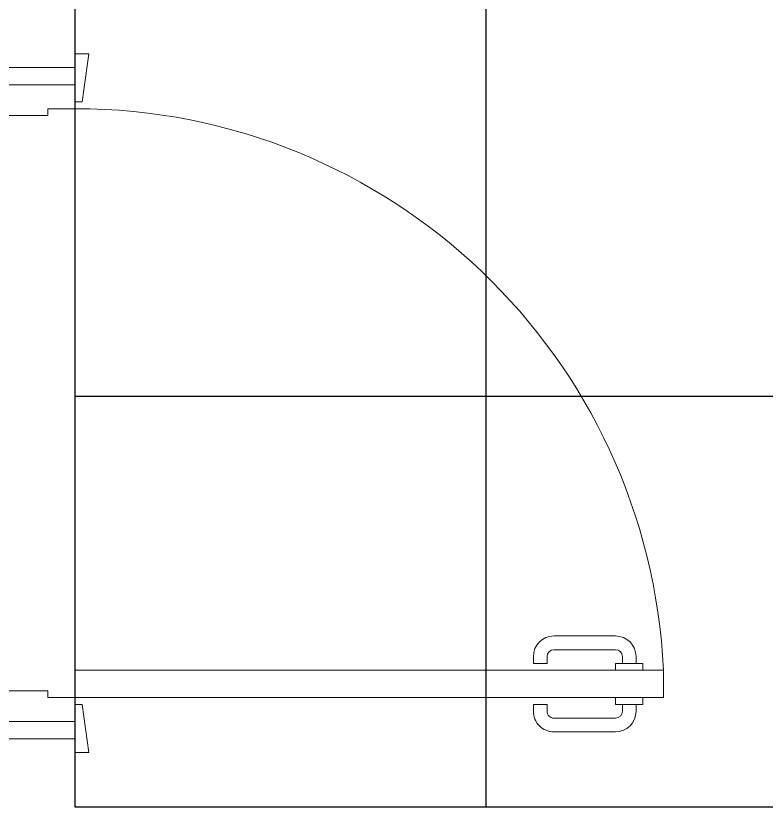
# Model space of a CAD drawing. Extents: x -509638 to 57327, y -29287 to 19916.
# Drawn here: x 29229 to 30325, y 1440 to 2596 of the extents above; entities that cross this region are included whole.
import ezdxf

# ---------------------------------------------------------------- set-up
doc = ezdxf.new("R2010")
doc.units = 0
doc.header["$LTSCALE"] = 0.25
doc.linetypes.add('DASHDOT', pattern=[25.4, 12.7, -6.35, 0, -6.35])
doc.layers.add('01-First Floor$0$FALSE CEILING', color=251, linetype='Continuous')
for name, color, linetype, lineweight in [('01-First Floor$0$Walls', 251, 'Continuous', 5), ('01-First Floor$0$Wooden Joinery', 251, 'Continuous', 5), ('E-LITE-CLNG-CNDT', 6, 'DASHDOT', 35)]:
    doc.layers.add(name, color=color, linetype=linetype, lineweight=lineweight)

# ---------------------------------------------------------------- blocks, each defined once
blk = doc.blocks.new('01-First Floor$0$A$C72370EFE')
at = {"layer": '01-First Floor$0$Wooden Joinery'}
for p, q in [((-0.01, -0.03), (-0.01, -0.07)), ((0, -0.03), (-0.01, -0.03)), ((0.04, -0.03), (0.05, -0.03)), ((0.05, -0.03), (0.05, -0.07)), ((-0.01, -0.04), (-0.02, -0.04)), ((0.05, -0.04), (0.06, -0.04)), ((-0.01, -0.06), (-0.02, -0.06)), ((0.05, -0.06), (0.06, -0.06)), ((-0.05, -0.07), (-0.05, -0.16)), ((-0.03, -0.07), (-0.03, -0.16)), ((0, -0.07), (-0.01, -0.07)), ((0.04, -0.07), (0.05, -0.07)), ((0.07, -0.07), (0.07, -0.16)), ((0.09, -0.07), (0.09, -0.16)), ((-0.01, -0.17), (-0.02, -0.17)), ((-0.01, -0.17), (-0.01, -0.19)), ((0.05, -0.17), (0.06, -0.17)), ((0.05, -0.17), (0.05, -0.19)), ((-0.01, -0.19), (-0.02, -0.19)), ((0.05, -0.19), (0.06, -0.19))]:
    blk.add_line(p, q, dxfattribs=at)
for centre, radius, start, end in [((-0.02, -0.07), 0.03, 90, 180), ((0.06, -0.07), 0.03, 0, 90), ((-0.02, -0.07), 0.01, 90, 180), ((0.06, -0.07), 0.01, 0, 90), ((-0.02, -0.16), 0.03, 180, 270), ((-0.02, -0.16), 0.01, 180, 270), ((0.06, -0.16), 0.01, 270, 0), ((0.06, -0.16), 0.03, 270, 0)]:
    blk.add_arc(centre, radius, start, end, dxfattribs=at)
blk = doc.blocks.new('01-First Floor$0$A$C5DAD61B4')
at = {"layer": '01-First Floor$0$Wooden Joinery'}
for points in [[(80, 959.1), (80, 969.1), (10, 979.1), (10, 959.1)], [(940, 959.1), (940, 969.1), (1010, 979.1), (1010, 959.1)], [(70, 859.1), (70, 849.1), (0, 839.1), (0, 859.1)], [(120, 859.1), (120, 0), (80, 0), (80, 859.1)], [(950, 859.1), (950, 849.1), (1020, 839.1), (1020, 859.1)]]:
    blk.add_lwpolyline(points, close=True, dxfattribs=at)
for points in [[(45, 859.1), (45, 959.1), (20, 959.1), (20, 859.1), (45, 859.1)], [(45, 859.1), (80, 859.1), (80, 899.1), (90, 899.1), (90, 959.1), (45, 959.1), (45, 859.1)], [(975, 859.1), (940, 859.1), (940, 899.1), (930, 899.1), (930, 959.1), (975, 959.1), (975, 859.1)], [(975, 859.1), (975, 959.1), (1000, 959.1), (1000, 859.1), (975, 859.1)]]:
    blk.add_lwpolyline(points, dxfattribs=at)
blk.add_arc((80, 859.1), 860, 272.666, 0, dxfattribs=at)
at = {"layer": '01-First Floor$0$Wooden Joinery', "xscale": 999.9999999998854, "yscale": 999.9999999998854, "zscale": 999.9999999998854, "rotation": 180}
blk.add_blockref('01-First Floor$0$A$C72370EFE', (120, 0), dxfattribs=at)
blk = doc.blocks.new('01-First Floor')
at = {"layer": '01-First Floor$0$FALSE CEILING', "linetype": 'Continuous'}
for p, q in [((29915.6, 1440), (29915.6, 5000)), ((29315.6, 2040), (32976, 2040))]:
    blk.add_line(p, q, dxfattribs=at)
at = {"layer": '01-First Floor$0$FALSE CEILING'}
blk.add_lwpolyline([(29315.6, 5000), (32976, 5000), (32976, 1440), (29315.6, 1440)], close=True, dxfattribs=at)
at = {"layer": '01-First Floor$0$Walls'}
for p, q in [((29315.6, 2540), (29315.6, 5000)), ((29215.6, 2520), (29315.6, 2520)), ((29315.6, 1440), (29315.6, 1640)), ((29215.6, 1540), (29315.6, 1540)), ((29315.6, 1440), (32976, 1440))]:
    blk.add_line(p, q, dxfattribs=at)
at = {"layer": '01-First Floor$0$Wooden Joinery', "rotation": 89.99999999999999}
blk.add_blockref('01-First Floor$0$A$C5DAD61B4', (30174.6, 1520), dxfattribs=at)

msp = doc.modelspace()

# ---------------------------------------------------------------- block references
at = {"layer": 'E-LITE-CLNG-CNDT'}
msp.add_blockref('01-First Floor', (0, 0), dxfattribs=at)

doc.saveas('drawing.dxf')
